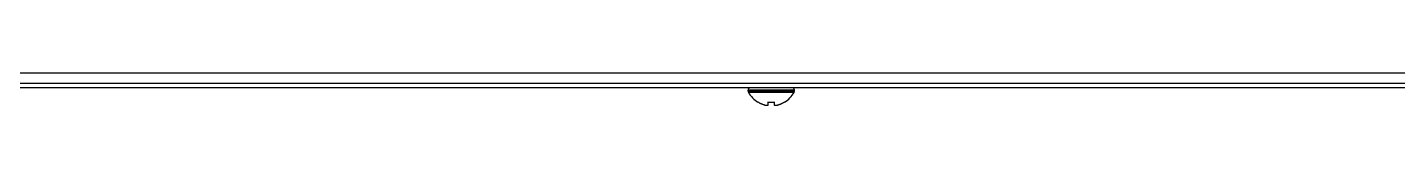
# Model space of a CAD drawing. Header units: millimetres. Extents: x -1538 to 3410, y -1646 to 2016.
# Drawn here: x -1055.4 to -818.8, y -229 to -223.3 of the extents above; entities that cross this region are included whole.
import ezdxf

# ---------------------------------------------------------------- set-up
doc = ezdxf.new("R2010")
doc.units = ezdxf.units.MM
doc.header["$LTSCALE"] = 23.1
doc.layers.get('0').update_dxf_attribs({"linetype": 'CONTINUOUS'})

msp = doc.modelspace()

# ---------------------------------------------------------------- linework, layer by layer
at = {"linetype": 'Continuous'}
for p, q in [((-1409.37, -223.34), (-650.97, -223.34)), ((-650.97, -225.94), (-1411.17, -225.94)), ((-1409.02, -225.14), (-651.31, -225.14)), ((-922.97, -226.34), (-930.97, -226.34)), ((-930.97, -226.54), (-930.97, -226.34)), ((-922.97, -226.54), (-930.97, -226.54)), ((-923.02, -226.75), (-930.91, -226.75)), ((-922.97, -226.54), (-922.97, -226.34)), ((-929.27, -228.42), (-929.27, -228.39)), ((-927.47, -228.94), (-927.47, -228.39)), ((-926.47, -228.39), (-926.47, -228.94)), ((-924.67, -228.39), (-924.67, -228.42))]:
    msp.add_line(p, q, dxfattribs=at)
for centre, radius, start, end in [((-930.57, -226.34), 0.4, 90, 180), ((-930.57, -226.54), 0.4, 180, 210.3012), ((-926.77, -224.32), 4.8, 210.3012, 238.5421), ((-927.16, -224.32), 4.8, 301.4579, 329.6988), ((-923.37, -226.34), 0.4, 0, 90), ((-923.37, -226.54), 0.4, 329.6988, 360), ((-926.78, -224.34), 4.75, 238.4659, 241.0313), ((-926.78, -224.34), 4.75, 241.0316, 241.9926), ((-926.78, -224.34), 4.75, 241.9926, 243.3187), ((-926.78, -224.35), 4.74, 243.3188, 244.4598), ((-926.79, -224.35), 4.74, 244.4598, 245.4278), ((-926.79, -224.35), 4.73, 245.4278, 246.6825), ((-926.79, -224.36), 4.73, 246.6826, 247.4526), ((-926.79, -224.36), 4.72, 247.4524, 248.9975), ((-926.8, -224.37), 4.72, 248.9977, 249.4819), ((-926.8, -224.38), 4.7, 249.4813, 251.5344), ((-926.81, -224.4), 4.68, 251.535, 252.6227), ((-926.81, -224.42), 4.67, 252.6228, 253.6051), ((-926.82, -224.45), 4.64, 253.6036, 255.6824), ((-927.71, -226.95), 2.01, 262.7256, 264.8598), ((-927.71, -226.97), 1.98, 264.8627, 265.7144), ((-927.72, -226.99), 1.97, 265.714, 266.9766), ((-927.72, -227), 1.96, 266.9771, 268.0037), ((-927.72, -227), 1.95, 268.0037, 269.0738), ((-927.72, -227), 1.95, 269.0741, 270.1995), ((-927.72, -227), 1.95, 270.1995, 271.1541), ((-927.72, -227), 1.95, 271.1545, 272.3767), ((-927.72, -226.99), 1.96, 272.3765, 273.2159), ((-927.72, -226.98), 1.97, 273.2167, 274.6016), ((-927.72, -226.97), 1.98, 274.6009, 275.2558), ((-927.72, -226.95), 2.01, 275.2585, 277.2741), ((-926.97, -224.64), 3.79, 262.4013, 269.9911), ((-926.97, -224.64), 3.79, 270.0089, 277.5987), ((-926.21, -226.95), 2.01, 262.7259, 264.7415), ((-926.21, -226.97), 1.98, 264.7442, 265.3991), ((-926.22, -226.98), 1.97, 265.3984, 266.7833), ((-926.22, -226.99), 1.96, 266.7841, 267.6235), ((-926.22, -227), 1.96, 267.6234, 268.8455), ((-926.22, -227), 1.95, 268.8459, 270.9258), ((-926.22, -227), 1.95, 270.9261, 271.9964), ((-926.22, -227), 1.96, 271.9964, 273.0228), ((-926.22, -226.99), 1.97, 273.0233, 274.286), ((-926.22, -226.97), 1.98, 274.2856, 275.1372), ((-926.22, -226.95), 2.01, 275.1401, 277.2744), ((-927.11, -224.45), 4.64, 284.3176, 286.3964), ((-927.12, -224.42), 4.67, 286.3949, 287.3772), ((-927.13, -224.4), 4.68, 287.3773, 288.465), ((-927.13, -224.38), 4.7, 288.4656, 290.5187), ((-927.14, -224.37), 4.72, 290.5181, 291.0023), ((-927.14, -224.36), 4.72, 291.0025, 292.5476), ((-927.14, -224.36), 4.73, 292.5474, 293.3174), ((-927.14, -224.35), 4.73, 293.3175, 294.5722), ((-927.15, -224.35), 4.74, 294.5722, 295.5402), ((-927.15, -224.35), 4.74, 295.5402, 296.6812), ((-927.15, -224.34), 4.75, 296.6813, 298.0074), ((-927.15, -224.34), 4.75, 298.0074, 298.9684), ((-927.15, -224.34), 4.75, 298.9687, 301.5341)]:
    msp.add_arc(centre, radius, start, end, dxfattribs=at)

doc.saveas('drawing.dxf')
